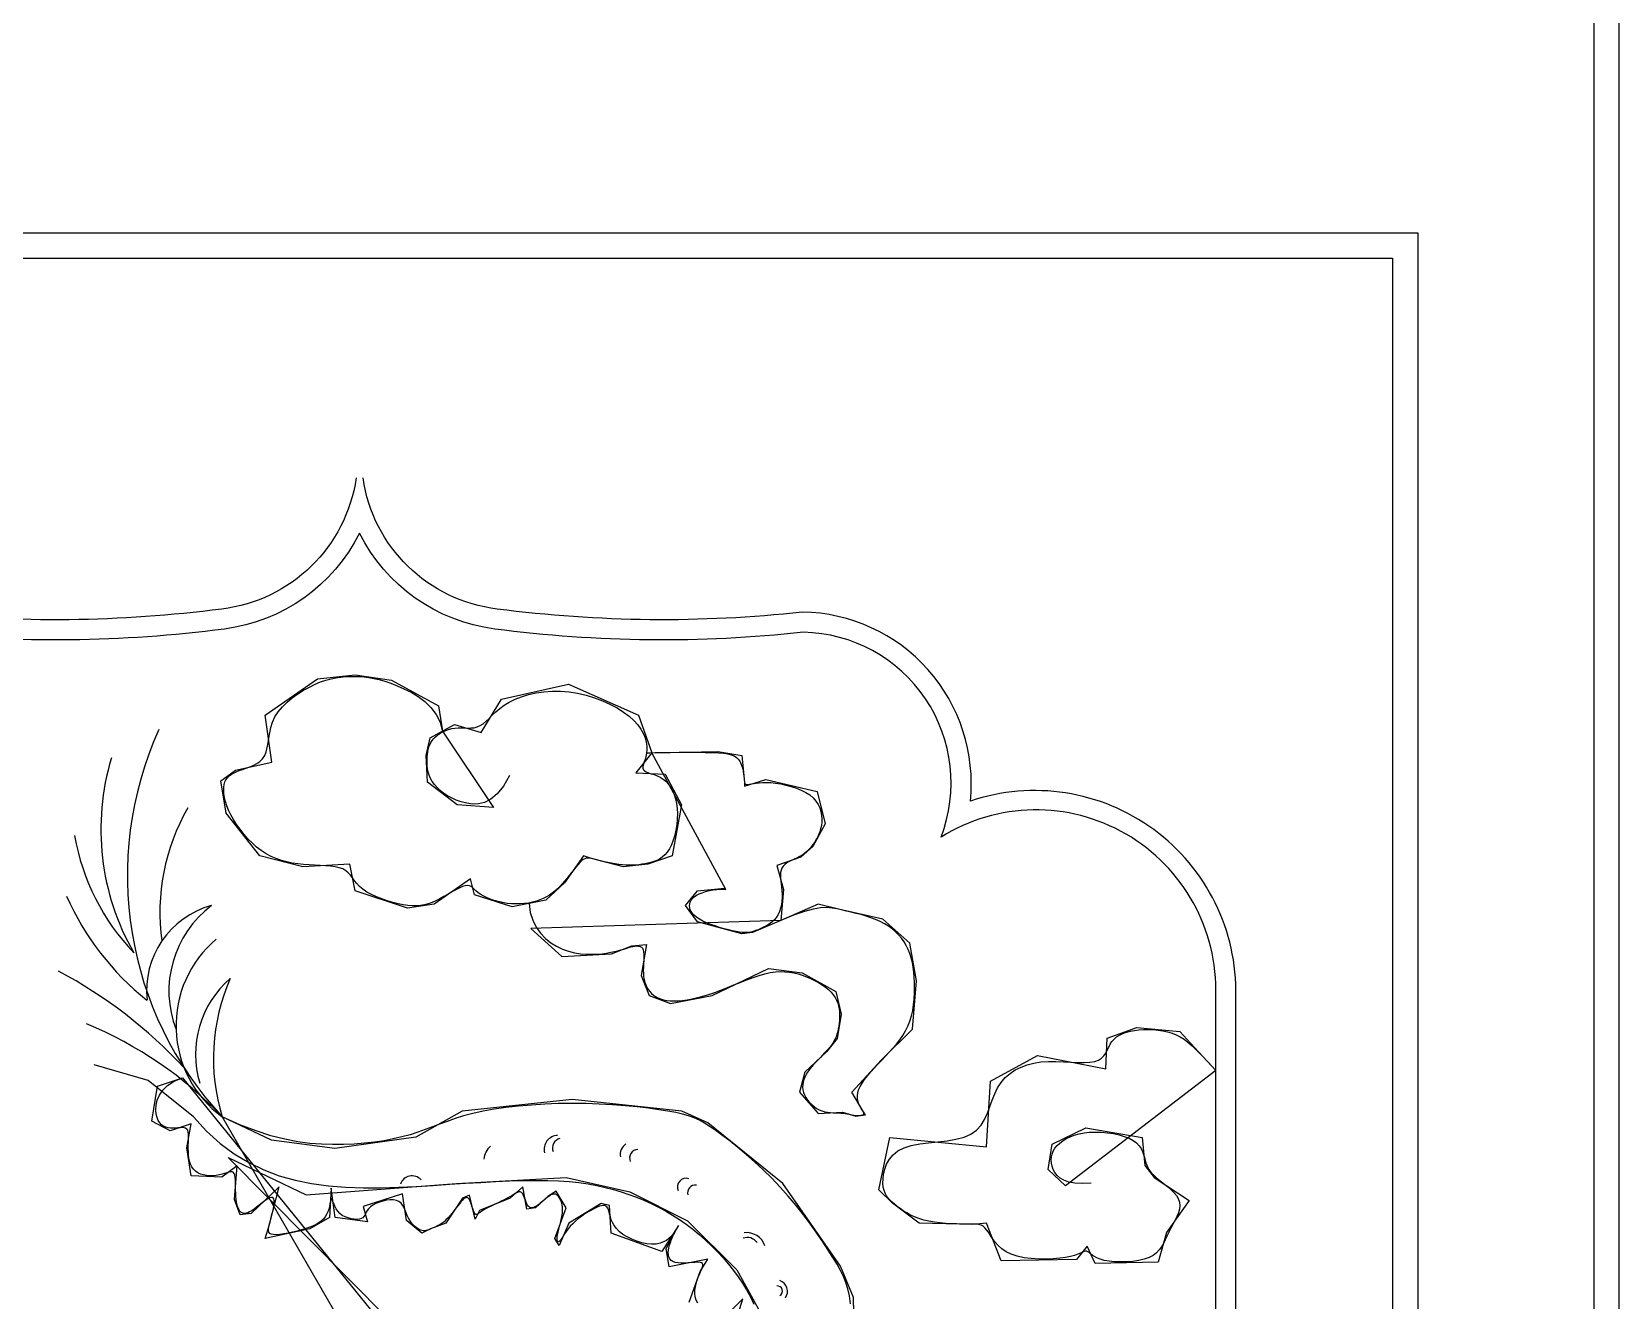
# Model space of a CAD drawing. Header units: metres. Extents: x -1226 to -815, y -1 to 952.
# Drawn here: x -1071.2 to -828.6, y 559.9 to 753.7 of the extents above; entities that cross this region are included whole.
import ezdxf

# ---------------------------------------------------------------- set-up
doc = ezdxf.new("R2010")
doc.units = ezdxf.units.M
for name, color, linetype in [('3', 3, 'Continuous'), ('4', 4, 'Continuous'), ('7', 7, 'Continuous')]:
    doc.layers.add(name, color=color, linetype=linetype)

msp = doc.modelspace()

# ---------------------------------------------------------------- linework, layer by layer
at = {"layer": '3'}
msp.add_lwpolyline([(-1209.73, 927.22), (-1209.73, 3.01), (-832.43, 3.01), (-832.43, 939.37)], dxfattribs=at)
msp.add_lwpolyline([(-1178.93, 164.71), (-1178.93, 719.11), (-863.23, 719.11), (-863.23, 164.71)], close=True, dxfattribs=at)
msp.add_lwpolyline([(-1021.08, 677.08, -0.25), (-1041.73, 662.44, -0.06), (-1088.92, 661.95, 0.52), (-1109.94, 630.66, 0.6), (-1151.91, 606.37), (-1152.03, 280.53, 0.42), (-1135.07, 244.88, 0.48), (-1107.2, 202.03), (-934.96, 202.03, 0.48), (-907.09, 244.88, 0.42), (-890.13, 280.53), (-890.25, 606.37, 0.6), (-932.22, 630.66, 0.52), (-953.24, 661.95, -0.06), (-1000.42, 662.44, -0.25)], format="xyb", close=True, dxfattribs=at)
at = {"layer": '4'}
msp.add_lwpolyline([(-1213.58, 928.57), (-1213.58, -0.84), (-828.58, -0.84), (-828.58, 938.23)], dxfattribs=at)
msp.add_lwpolyline([(-1182.78, 160.86), (-1182.78, 722.96), (-859.38, 722.96), (-859.38, 160.86)], close=True, dxfattribs=at)
msp.add_lwpolyline([(-1021.61, 685.53, -0.34), (-1042.13, 665.5, -0.06), (-1088.77, 665.03, 0.44), (-1114.41, 636.15, 0.52), (-1154.99, 606.33), (-1155.11, 281.07, 0.39), (-1138.79, 243.03, 0.45), (-1107.35, 198.95), (-1021.08, 198.95), (-934.8, 198.95, 0.45), (-903.37, 243.03, 0.39), (-887.05, 281.07), (-887.17, 606.33, 0.52), (-927.74, 636.15, 0.44), (-953.39, 665.03, -0.06), (-1000.03, 665.5, -0.34), (-1020.55, 685.53)], format="xyb", dxfattribs=at)
at = {"layer": '7'}
for points in [[(-998.16, 640.06), (-998.16, 640.06), (-999.1, 638.45), (-1000.05, 637.26), (-1001.01, 636.45), (-1001.97, 635.95), (-1002.91, 635.71), (-1003.82, 635.68), (-1004.7, 635.81), (-1005.53, 636.03), (-1006.3, 636.31), (-1007.01, 636.63), (-1007.66, 636.98), (-1008.25, 637.37), (-1008.77, 637.78), (-1009.23, 638.22), (-1009.63, 638.67), (-1009.96, 639.14), (-1010.22, 639.62), (-1010.42, 640.1), (-1010.57, 640.59), (-1010.67, 641.07), (-1010.73, 641.55), (-1010.76, 642.02), (-1010.76, 642.47), (-1010.74, 642.9), (-1010.71, 643.31), (-1010.66, 643.7), (-1010.59, 644.08), (-1010.49, 644.43), (-1010.36, 644.77), (-1010.2, 645.09), (-1010, 645.4), (-1009.75, 645.7), (-1009.46, 645.99), (-1009.12, 646.26), (-1008.75, 646.52), (-1008.35, 646.75), (-1007.91, 646.95), (-1007.46, 647.11), (-1006.99, 647.23), (-1006.5, 647.31), (-1006.01, 647.34), (-1005.52, 647.33), (-1005.03, 647.32), (-1004.53, 647.3), (-1004.05, 647.32), (-1003.57, 647.37), (-1003.1, 647.49), (-1002.64, 647.68), (-1002.2, 647.97), (-1001.75, 648.34), (-1001.29, 648.78), (-1000.8, 649.26), (-1000.26, 649.77), (-999.66, 650.28), (-998.97, 650.79), (-998.19, 651.27), (-997.31, 651.71), (-996.32, 652.09), (-995.25, 652.42), (-994.1, 652.67), (-992.9, 652.85), (-991.65, 652.94), (-990.37, 652.94), (-989.06, 652.84), (-987.75, 652.64), (-986.46, 652.33), (-985.19, 651.94), (-983.97, 651.48), (-982.81, 650.95), (-981.73, 650.38), (-980.76, 649.76), (-979.9, 649.12), (-979.17, 648.46), (-978.57, 647.79), (-978.08, 647.12), (-977.71, 646.45), (-977.44, 645.8), (-977.26, 645.17), (-977.17, 644.56), (-977.16, 643.99), (-977.22, 643.46), (-977.32, 642.98), (-977.45, 642.53), (-977.59, 642.13), (-977.7, 641.77), (-977.78, 641.45), (-977.79, 641.18), (-977.71, 640.95), (-977.53, 640.77), (-977.26, 640.61), (-976.91, 640.47), (-976.51, 640.34), (-976.07, 640.19), (-975.61, 640.01), (-975.15, 639.79), (-974.7, 639.52), (-974.28, 639.18), (-973.9, 638.77), (-973.55, 638.29), (-973.25, 637.75), (-973, 637.16), (-972.79, 636.51), (-972.64, 635.8), (-972.54, 635.04), (-972.51, 634.24), (-972.53, 633.41), (-972.61, 632.57), (-972.74, 631.73), (-972.92, 630.93), (-973.14, 630.17), (-973.41, 629.47), (-973.71, 628.86), (-974.05, 628.34), (-974.41, 627.92), (-974.81, 627.58), (-975.23, 627.3), (-975.66, 627.09), (-976.11, 626.92), (-976.56, 626.78), (-977.02, 626.67), (-977.49, 626.58), (-977.95, 626.5), (-978.42, 626.43), (-978.9, 626.38), (-979.38, 626.35), (-979.88, 626.35), (-980.39, 626.36), (-980.92, 626.4), (-981.47, 626.46), (-982.03, 626.55), (-982.58, 626.65), (-983.13, 626.76), (-983.66, 626.88), (-984.16, 626.99), (-984.62, 627.11), (-985.03, 627.22), (-985.38, 627.31), (-985.7, 627.39), (-985.97, 627.44), (-986.22, 627.45), (-986.45, 627.42), (-986.67, 627.34), (-986.9, 627.21), (-987.15, 627.01), (-987.42, 626.75), (-987.71, 626.43), (-988.02, 626.06), (-988.34, 625.65), (-988.68, 625.22), (-989.03, 624.78), (-989.39, 624.34), (-989.75, 623.91), (-990.11, 623.49), (-990.47, 623.11), (-990.84, 622.74), (-991.23, 622.4), (-991.63, 622.08), (-992.06, 621.79), (-992.51, 621.52), (-993, 621.27), (-993.51, 621.06), (-994.06, 620.87), (-994.64, 620.71), (-995.24, 620.58), (-995.87, 620.49), (-996.52, 620.44), (-997.18, 620.43), (-997.85, 620.45), (-998.53, 620.53), (-999.22, 620.64), (-999.88, 620.79), (-1000.53, 620.97), (-1001.14, 621.18), (-1001.7, 621.41), (-1002.2, 621.66), (-1002.64, 621.92), (-1003, 622.2), (-1003.3, 622.46), (-1003.56, 622.71), (-1003.8, 622.93), (-1004.03, 623.11), (-1004.29, 623.22), (-1004.58, 623.26), (-1004.93, 623.22), (-1005.35, 623.09), (-1005.84, 622.87), (-1006.38, 622.59), (-1006.95, 622.27), (-1007.56, 621.92), (-1008.18, 621.57), (-1008.8, 621.24), (-1009.41, 620.93), (-1010, 620.68), (-1010.59, 620.47), (-1011.16, 620.32), (-1011.75, 620.22), (-1012.36, 620.16), (-1013, 620.16), (-1013.68, 620.22), (-1014.4, 620.32), (-1015.19, 620.47), (-1016.01, 620.67), (-1016.85, 620.92), (-1017.69, 621.2), (-1018.5, 621.52), (-1019.26, 621.88), (-1019.96, 622.26), (-1020.56, 622.68), (-1021.06, 623.11), (-1021.47, 623.55), (-1021.83, 623.99), (-1022.15, 624.42), (-1022.47, 624.83), (-1022.8, 625.2), (-1023.18, 625.52), (-1023.64, 625.78), (-1024.18, 625.98), (-1024.82, 626.12), (-1025.52, 626.22), (-1026.29, 626.28), (-1027.1, 626.32), (-1027.94, 626.36), (-1028.79, 626.4), (-1029.66, 626.47), (-1030.51, 626.56), (-1031.35, 626.69), (-1032.18, 626.87), (-1033, 627.09), (-1033.8, 627.37), (-1034.58, 627.71), (-1035.34, 628.11), (-1036.09, 628.59), (-1036.8, 629.13), (-1037.5, 629.75), (-1038.15, 630.41), (-1038.77, 631.11), (-1039.34, 631.84), (-1039.87, 632.58), (-1040.33, 633.32), (-1040.74, 634.05), (-1041.08, 634.76), (-1041.35, 635.43), (-1041.56, 636.07), (-1041.71, 636.68), (-1041.8, 637.25), (-1041.84, 637.78), (-1041.83, 638.26), (-1041.76, 638.7), (-1041.65, 639.08), (-1041.49, 639.42), (-1041.27, 639.72), (-1041.01, 639.99), (-1040.7, 640.22), (-1040.34, 640.44), (-1039.93, 640.63), (-1039.47, 640.82), (-1038.96, 640.99), (-1038.42, 641.18), (-1037.86, 641.38), (-1037.32, 641.61), (-1036.79, 641.89), (-1036.32, 642.22), (-1035.9, 642.62), (-1035.57, 643.11), (-1035.34, 643.67), (-1035.17, 644.32), (-1035.05, 645.03), (-1034.94, 645.79), (-1034.81, 646.58), (-1034.63, 647.4), (-1034.37, 648.21), (-1034, 649.02), (-1033.5, 649.8), (-1032.87, 650.54), (-1032.16, 651.25), (-1031.36, 651.92), (-1030.52, 652.53), (-1029.64, 653.09), (-1028.75, 653.58), (-1027.88, 654), (-1027.04, 654.35), (-1026.22, 654.63), (-1025.44, 654.84), (-1024.68, 655), (-1023.94, 655.11), (-1023.21, 655.17), (-1022.5, 655.2), (-1021.79, 655.2), (-1021.09, 655.17), (-1020.37, 655.12), (-1019.64, 655.03), (-1018.88, 654.89), (-1018.08, 654.71), (-1017.23, 654.47), (-1016.32, 654.16), (-1015.34, 653.78), (-1014.29, 653.32), (-1013.2, 652.77), (-1012.12, 652.12), (-1011.09, 651.35), (-1010.16, 650.45), (-1009.38, 649.4), (-1008.78, 648.2), (-1008.42, 646.83), (-1000.62, 635.15), (-1006.16, 635.56), (-1010.68, 639.04), (-1010.88, 643.14), (-1010.27, 645.8), (-1006.57, 647.85), (-1002.47, 646.62), (-999.39, 651.75), (-989.13, 654), (-978.46, 649.29), (-976.41, 643.55), (-978.87, 640.47), (-974.36, 640.27), (-971.9, 635.56), (-973.33, 627.77), (-977.02, 626.54), (-980.72, 626.13), (-985.64, 627.36), (-986.87, 627.77), (-989.75, 623.67), (-992.62, 621), (-997.75, 619.98), (-1003.49, 621.82), (-1004.11, 624.28), (-1009.65, 620.39), (-1013.75, 619.77), (-1021.76, 622.44), (-1022.58, 626.54), (-1029.76, 626.13), (-1036.32, 627.77), (-1041.45, 634.33), (-1042.28, 639.24), (-1040.02, 640.88), (-1034.48, 642.11), (-1035.5, 649.29), (-1027.5, 654.82), (-1021.76, 655.44), (-1016.22, 654.62), (-1009.03, 650.72), (-1008.42, 646.83)], [(-977.21, 643.53), (-977.21, 643.53), (-976.72, 643.54), (-975.91, 643.56), (-974.85, 643.58), (-973.6, 643.59), (-972.25, 643.61), (-970.86, 643.61), (-969.5, 643.61), (-968.25, 643.6), (-967.17, 643.57), (-966.24, 643.53), (-965.46, 643.46), (-964.81, 643.36), (-964.28, 643.22), (-963.85, 643.05), (-963.49, 642.83), (-963.21, 642.56), (-962.98, 642.24), (-962.79, 641.88), (-962.64, 641.49), (-962.53, 641.09), (-962.45, 640.69), (-962.39, 640.3), (-962.35, 639.94), (-962.32, 639.62), (-962.3, 639.35), (-962.27, 639.14), (-962.24, 638.97), (-962.19, 638.84), (-962.12, 638.75), (-962.02, 638.7), (-961.88, 638.69), (-961.7, 638.7), (-961.47, 638.74), (-961.19, 638.79), (-960.85, 638.85), (-960.45, 638.91), (-959.99, 638.96), (-959.46, 639), (-958.87, 639), (-958.22, 638.97), (-957.49, 638.9), (-956.72, 638.78), (-955.92, 638.61), (-955.11, 638.4), (-954.32, 638.15), (-953.57, 637.84), (-952.88, 637.49), (-952.27, 637.09), (-951.75, 636.65), (-951.33, 636.16), (-951, 635.65), (-950.76, 635.11), (-950.58, 634.56), (-950.48, 634.01), (-950.44, 633.46), (-950.45, 632.92), (-950.51, 632.41), (-950.62, 631.92), (-950.76, 631.45), (-950.93, 631.01), (-951.12, 630.6), (-951.33, 630.21), (-951.56, 629.84), (-951.79, 629.51), (-952.02, 629.2), (-952.25, 628.92), (-952.5, 628.66), (-952.75, 628.43), (-953.02, 628.21), (-953.3, 628), (-953.61, 627.81), (-953.94, 627.63), (-954.3, 627.45), (-954.67, 627.28), (-955.05, 627.09), (-955.42, 626.9), (-955.77, 626.7), (-956.08, 626.47), (-956.34, 626.21), (-956.54, 625.92), (-956.67, 625.59), (-956.74, 625.23), (-956.76, 624.84), (-956.75, 624.41), (-956.7, 623.96), (-956.65, 623.49), (-956.59, 622.99), (-956.54, 622.47), (-956.51, 621.94), (-956.51, 621.4), (-956.55, 620.86), (-956.62, 620.32), (-956.73, 619.8), (-956.89, 619.3), (-957.1, 618.84), (-957.36, 618.4), (-957.68, 618.02), (-958.06, 617.67), (-958.46, 617.37), (-958.89, 617.1), (-959.33, 616.87), (-959.77, 616.67), (-960.18, 616.5), (-960.58, 616.36), (-960.93, 616.24), (-961.26, 616.15), (-961.57, 616.09), (-961.89, 616.06), (-962.23, 616.05), (-962.6, 616.08), (-963.03, 616.13), (-963.52, 616.22), (-964.08, 616.34), (-964.7, 616.48), (-965.37, 616.66), (-966.05, 616.85), (-966.74, 617.07), (-967.41, 617.31), (-968.04, 617.56), (-968.61, 617.82), (-969.11, 618.1), (-969.54, 618.38), (-969.89, 618.67), (-970.18, 618.96), (-970.39, 619.26), (-970.55, 619.55), (-970.63, 619.85), (-970.66, 620.15), (-970.63, 620.44), (-970.55, 620.73), (-970.4, 621), (-970.19, 621.27), (-969.92, 621.52), (-969.58, 621.76), (-969.18, 621.97), (-968.71, 622.16), (-968.19, 622.33), (-967.62, 622.47), (-967.05, 622.58), (-966.5, 622.66), (-966, 622.71), (-965.58, 622.72), (-965.28, 622.7), (-965.12, 622.64), (-976.41, 643.55), (-966.35, 643.75), (-962.66, 643.14), (-962.25, 639.04), (-962.25, 638.42), (-958.97, 639.45), (-951.17, 637.6), (-949.94, 632.69), (-951.79, 629.2), (-953.63, 627.56), (-957.33, 626.33), (-956.3, 622.64), (-956.71, 617.93), (-961.02, 616.08), (-962.66, 615.88), (-969.43, 617.72), (-971.28, 620.18), (-969.43, 622.44), (-965.33, 622.85), (-965.12, 622.64)], [(-995.18, 620.49), (-995.18, 620.49), (-994.98, 619.14), (-994.6, 617.94), (-994.08, 616.89), (-993.43, 615.97), (-992.68, 615.18), (-991.86, 614.51), (-990.98, 613.97), (-990.07, 613.54), (-989.15, 613.21), (-988.23, 612.98), (-987.33, 612.83), (-986.44, 612.76), (-985.59, 612.74), (-984.78, 612.78), (-984.02, 612.84), (-983.32, 612.94), (-982.68, 613.05), (-982.12, 613.16), (-981.6, 613.29), (-981.14, 613.41), (-980.71, 613.54), (-980.33, 613.65), (-979.96, 613.76), (-979.62, 613.86), (-979.3, 613.94), (-978.99, 614), (-978.7, 614.02), (-978.44, 614.01), (-978.21, 613.95), (-978.01, 613.84), (-977.86, 613.66), (-977.74, 613.42), (-977.68, 613.1), (-977.65, 612.72), (-977.64, 612.28), (-977.66, 611.81), (-977.69, 611.31), (-977.71, 610.8), (-977.72, 610.29), (-977.71, 609.8), (-977.67, 609.32), (-977.59, 608.87), (-977.49, 608.45), (-977.35, 608.06), (-977.18, 607.69), (-976.98, 607.35), (-976.74, 607.04), (-976.48, 606.76), (-976.18, 606.5), (-975.85, 606.28), (-975.48, 606.08), (-975.07, 605.92), (-974.62, 605.8), (-974.14, 605.7), (-973.6, 605.65), (-973.02, 605.63), (-972.4, 605.65), (-971.72, 605.71), (-971.01, 605.8), (-970.24, 605.94), (-969.44, 606.12), (-968.6, 606.35), (-967.72, 606.62), (-966.8, 606.93), (-965.85, 607.28), (-964.87, 607.66), (-963.88, 608.06), (-962.89, 608.46), (-961.91, 608.84), (-960.95, 609.2), (-960.02, 609.51), (-959.14, 609.76), (-958.31, 609.94), (-957.52, 610.06), (-956.78, 610.1), (-956.07, 610.09), (-955.38, 610.03), (-954.72, 609.92), (-954.07, 609.76), (-953.43, 609.56), (-952.79, 609.32), (-952.16, 609.05), (-951.54, 608.76), (-950.95, 608.44), (-950.4, 608.09), (-949.88, 607.73), (-949.42, 607.35), (-949.02, 606.96), (-948.68, 606.56), (-948.4, 606.15), (-948.18, 605.73), (-948.01, 605.3), (-947.88, 604.87), (-947.79, 604.43), (-947.74, 603.99), (-947.72, 603.54), (-947.72, 603.09), (-947.73, 602.65), (-947.78, 602.2), (-947.84, 601.76), (-947.92, 601.34), (-948.01, 600.93), (-948.13, 600.53), (-948.26, 600.16), (-948.41, 599.81), (-948.58, 599.49), (-948.76, 599.18), (-948.97, 598.88), (-949.19, 598.58), (-949.44, 598.28), (-949.71, 597.98), (-950.01, 597.67), (-950.33, 597.34), (-950.66, 597), (-951.01, 596.64), (-951.36, 596.28), (-951.7, 595.91), (-952.03, 595.53), (-952.33, 595.15), (-952.61, 594.76), (-952.84, 594.38), (-953.04, 593.99), (-953.19, 593.61), (-953.3, 593.22), (-953.36, 592.83), (-953.37, 592.44), (-953.32, 592.05), (-953.22, 591.65), (-953.07, 591.26), (-952.86, 590.86), (-952.6, 590.48), (-952.31, 590.12), (-951.98, 589.78), (-951.62, 589.47), (-951.23, 589.21), (-950.83, 588.99), (-950.41, 588.82), (-949.99, 588.7), (-949.56, 588.62), (-949.14, 588.57), (-948.72, 588.53), (-948.31, 588.51), (-947.92, 588.5), (-947.55, 588.48), (-947.2, 588.45), (-946.88, 588.4), (-946.57, 588.36), (-946.29, 588.31), (-946.03, 588.26), (-945.78, 588.21), (-945.55, 588.17), (-945.32, 588.14), (-945.11, 588.12), (-944.91, 588.11), (-944.72, 588.11), (-944.55, 588.13), (-944.4, 588.15), (-944.27, 588.18), (-944.17, 588.22), (-944.09, 588.27), (-944.04, 588.33), (-944.02, 588.39), (-944.02, 588.47), (-944.05, 588.57), (-944.11, 588.68), (-944.18, 588.82), (-944.28, 588.99), (-944.4, 589.19), (-944.54, 589.43), (-944.68, 589.7), (-944.81, 590), (-944.91, 590.34), (-944.98, 590.72), (-945, 591.12), (-944.94, 591.56), (-944.81, 592.03), (-944.58, 592.53), (-944.27, 593.06), (-943.89, 593.62), (-943.45, 594.19), (-942.95, 594.77), (-942.42, 595.37), (-941.86, 595.97), (-941.29, 596.57), (-940.71, 597.18), (-940.14, 597.78), (-939.58, 598.39), (-939.04, 599.02), (-938.54, 599.66), (-938.07, 600.33), (-937.65, 601.03), (-937.29, 601.77), (-936.98, 602.54), (-936.74, 603.35), (-936.55, 604.18), (-936.41, 605.03), (-936.32, 605.89), (-936.27, 606.75), (-936.25, 607.6), (-936.26, 608.43), (-936.3, 609.24), (-936.37, 610.02), (-936.47, 610.77), (-936.6, 611.5), (-936.77, 612.19), (-936.98, 612.86), (-937.23, 613.5), (-937.53, 614.1), (-937.87, 614.67), (-938.26, 615.21), (-938.7, 615.72), (-939.18, 616.2), (-939.7, 616.64), (-940.27, 617.05), (-940.88, 617.42), (-941.53, 617.76), (-942.21, 618.06), (-942.93, 618.33), (-943.66, 618.58), (-944.42, 618.8), (-945.18, 619), (-945.93, 619.19), (-946.68, 619.36), (-947.41, 619.53), (-948.12, 619.69), (-948.86, 619.81), (-949.68, 619.87), (-950.62, 619.82), (-951.75, 619.63), (-953.1, 619.28), (-954.74, 618.72), (-956.71, 617.93), (-994.88, 616.7), (-990.16, 612.39), (-982.56, 612.8), (-979.49, 614.03), (-977.23, 614.24), (-978.05, 609.52), (-976.82, 606.45), (-973.54, 605.22), (-967.18, 606.45), (-958.56, 610.55), (-953.43, 609.93), (-948.3, 607.06), (-947.48, 603.58), (-948.09, 599.89), (-949.73, 597.84), (-953.02, 594.76), (-953.84, 591.69), (-950.97, 588.41), (-947.27, 588.61), (-945.22, 588), (-943.78, 588.2), (-944.19, 588.82), (-945.84, 591.69), (-941.32, 596.61), (-936.6, 601.32), (-935.99, 608.7), (-937.01, 614.44), (-941.12, 618.13), (-947.68, 619.57), (-950.97, 620.39), (-956.71, 617.93)], [(-909.28, 577.8), (-909.28, 577.8), (-910.63, 577.72), (-911.76, 577.78), (-912.68, 577.95), (-913.43, 578.22), (-914.03, 578.56), (-914.49, 578.97), (-914.83, 579.42), (-915.08, 579.89), (-915.26, 580.36), (-915.36, 580.84), (-915.39, 581.31), (-915.35, 581.78), (-915.24, 582.23), (-915.06, 582.67), (-914.81, 583.1), (-914.48, 583.51), (-914.09, 583.89), (-913.63, 584.25), (-913.1, 584.58), (-912.5, 584.87), (-911.85, 585.11), (-911.13, 585.32), (-910.36, 585.47), (-909.52, 585.56), (-908.64, 585.59), (-907.73, 585.57), (-906.8, 585.49), (-905.89, 585.35), (-905.02, 585.16), (-904.21, 584.92), (-903.48, 584.63), (-902.86, 584.29), (-902.35, 583.92), (-901.96, 583.5), (-901.66, 583.06), (-901.43, 582.61), (-901.26, 582.16), (-901.13, 581.71), (-901.02, 581.28), (-900.91, 580.88), (-900.78, 580.51), (-900.64, 580.18), (-900.46, 579.86), (-900.26, 579.56), (-900.01, 579.27), (-899.72, 578.98), (-899.38, 578.67), (-898.99, 578.35), (-898.54, 578), (-898.06, 577.63), (-897.56, 577.24), (-897.08, 576.82), (-896.63, 576.37), (-896.25, 575.9), (-895.96, 575.41), (-895.78, 574.9), (-895.73, 574.36), (-895.79, 573.81), (-895.95, 573.24), (-896.19, 572.66), (-896.47, 572.07), (-896.79, 571.47), (-897.11, 570.88), (-897.42, 570.29), (-897.7, 569.7), (-897.97, 569.13), (-898.24, 568.58), (-898.54, 568.06), (-898.89, 567.58), (-899.3, 567.14), (-899.81, 566.75), (-900.43, 566.43), (-901.17, 566.17), (-902.01, 565.97), (-902.91, 565.83), (-903.85, 565.76), (-904.78, 565.74), (-905.69, 565.77), (-906.53, 565.85), (-907.27, 565.98), (-907.88, 566.16), (-908.39, 566.36), (-908.79, 566.58), (-909.12, 566.8), (-909.38, 567), (-909.6, 567.18), (-909.79, 567.31), (-909.97, 567.38), (-910.15, 567.39), (-910.37, 567.33), (-910.62, 567.23), (-910.93, 567.08), (-911.33, 566.92), (-911.83, 566.75), (-912.44, 566.58), (-913.18, 566.43), (-914.07, 566.3), (-915.08, 566.21), (-916.17, 566.17), (-917.3, 566.18), (-918.43, 566.25), (-919.54, 566.39), (-920.57, 566.6), (-921.49, 566.91), (-922.28, 567.29), (-922.95, 567.75), (-923.5, 568.26), (-923.96, 568.78), (-924.35, 569.31), (-924.69, 569.82), (-924.98, 570.27), (-925.26, 570.66), (-925.53, 570.96), (-925.8, 571.19), (-926.1, 571.34), (-926.44, 571.44), (-926.82, 571.49), (-927.26, 571.51), (-927.77, 571.52), (-928.37, 571.52), (-929.05, 571.52), (-929.82, 571.54), (-930.63, 571.57), (-931.49, 571.62), (-932.36, 571.7), (-933.22, 571.81), (-934.07, 571.95), (-934.87, 572.13), (-935.6, 572.36), (-936.28, 572.62), (-936.9, 572.91), (-937.47, 573.23), (-937.99, 573.56), (-938.47, 573.9), (-938.91, 574.23), (-939.31, 574.56), (-939.68, 574.87), (-940.01, 575.18), (-940.31, 575.51), (-940.56, 575.86), (-940.77, 576.24), (-940.93, 576.68), (-941.04, 577.19), (-941.09, 577.77), (-941.08, 578.44), (-941, 579.17), (-940.82, 579.94), (-940.53, 580.7), (-940.11, 581.44), (-939.54, 582.13), (-938.8, 582.72), (-937.87, 583.2), (-936.76, 583.54), (-935.48, 583.78), (-934.11, 583.95), (-932.7, 584.1), (-931.29, 584.26), (-929.94, 584.48), (-928.71, 584.8), (-927.65, 585.25), (-926.79, 585.87), (-926.11, 586.64), (-925.58, 587.52), (-925.14, 588.47), (-924.76, 589.47), (-924.4, 590.47), (-924.02, 591.44), (-923.58, 592.36), (-923.04, 593.18), (-922.41, 593.91), (-921.68, 594.54), (-920.88, 595.08), (-919.99, 595.52), (-919.04, 595.87), (-918.02, 596.12), (-916.95, 596.29), (-915.82, 596.36), (-914.67, 596.36), (-913.52, 596.33), (-912.41, 596.27), (-911.34, 596.22), (-910.36, 596.2), (-909.48, 596.24), (-908.74, 596.35), (-908.15, 596.57), (-907.69, 596.87), (-907.33, 597.24), (-907.05, 597.66), (-906.81, 598.11), (-906.6, 598.56), (-906.37, 599.01), (-906.1, 599.43), (-905.78, 599.8), (-905.39, 600.13), (-904.94, 600.41), (-904.43, 600.65), (-903.88, 600.85), (-903.28, 601.01), (-902.64, 601.12), (-901.97, 601.21), (-901.26, 601.25), (-900.53, 601.26), (-899.79, 601.23), (-899.05, 601.16), (-898.32, 601.05), (-897.6, 600.9), (-896.92, 600.7), (-896.27, 600.45), (-895.67, 600.16), (-895.09, 599.79), (-894.49, 599.34), (-893.85, 598.77), (-893.14, 598.07), (-892.32, 597.22), (-891.37, 596.2), (-890.25, 594.98), (-913.18, 577.39), (-915.85, 579.85), (-915.24, 583.75), (-910.11, 586.21), (-901.49, 584.77), (-901.08, 580.47), (-899.64, 578.62), (-894.31, 575.14), (-897.79, 570.22), (-899.03, 565.71), (-908.67, 565.5), (-909.9, 568.17), (-911.54, 566.12), (-923.03, 565.91), (-925.29, 571.65), (-927.34, 571.45), (-935.55, 571.65), (-939.65, 574.73), (-941.7, 576.78), (-940.06, 584.77), (-925.29, 583.34), (-924.67, 593.38), (-917.49, 597.28), (-907.03, 595.23), (-906.82, 599.94), (-902.31, 601.58), (-895.74, 600.97), (-893.49, 598.51), (-890.25, 594.98)], [(-1046.47, 587.9), (-1053.36, 593.45), (-1061.62, 595.87)], [(-970.69, 559.62), (-969.05, 564.3), (-967.88, 566.17), (-973.74, 565), (-974.2, 567.81), (-972.33, 571.31), (-974.91, 567.34), (-982.63, 570.15), (-982.86, 574.35), (-984.16, 574.65), (-989.08, 571.66), (-990.58, 568.24), (-991.22, 569.31), (-989.51, 574.01), (-991.01, 576.57), (-992.29, 575.72), (-994.21, 574.01), (-995.5, 573.8), (-996.14, 577.21), (-998.06, 575.5), (-1002.77, 573.58), (-1003.41, 572.3), (-1004.27, 575.93), (-1005.34, 575.5), (-1007.9, 571.66), (-1010.25, 570.8), (-1011.54, 570.16), (-1013.89, 572.09), (-1014.53, 576.15), (-1020.52, 574.22), (-1019.88, 571.87), (-1024.8, 572.51), (-1025.44, 577), (-1025.65, 572.51), (-1028.65, 570.8), (-1035.49, 569.31), (-1034.85, 571.45), (-1033.35, 577.21), (-1037.63, 573.15), (-1039.34, 572.94), (-1040.2, 575.29), (-1039.77, 580.42), (-1042.12, 578.71), (-1046.83, 578.92), (-1047.47, 583.2), (-1046.83, 586.83), (-1050.03, 585.76), (-1052.81, 587.26), (-1051.96, 592.6), (-1048.11, 593.88)], [(-969.4, 559.43), (-969.64, 559.9), (-969.78, 560.39), (-969.84, 560.9), (-969.82, 561.42), (-969.75, 561.94), (-969.63, 562.45), (-969.48, 562.94), (-969.31, 563.4), (-969.13, 563.83), (-968.96, 564.22), (-968.81, 564.56), (-968.7, 564.86), (-968.62, 565.11), (-968.61, 565.32), (-968.67, 565.48), (-968.81, 565.6), (-969.05, 565.66), (-969.4, 565.69), (-969.83, 565.68), (-970.32, 565.64), (-970.84, 565.61), (-971.38, 565.58), (-971.91, 565.57), (-972.4, 565.59), (-972.84, 565.66), (-973.19, 565.8), (-973.47, 565.98), (-973.67, 566.22), (-973.81, 566.5), (-973.89, 566.82), (-973.91, 567.17), (-973.88, 567.54), (-973.81, 567.92), (-973.71, 568.32), (-973.58, 568.71), (-973.44, 569.09), (-973.31, 569.42), (-973.19, 569.7), (-973.11, 569.91), (-973.06, 570.04), (-973.07, 570.07), (-973.15, 569.98), (-973.3, 569.81), (-973.52, 569.58), (-973.82, 569.31), (-974.19, 569.04), (-974.64, 568.79), (-975.16, 568.59), (-975.76, 568.47), (-976.44, 568.45), (-977.18, 568.52), (-977.95, 568.68), (-978.72, 568.91), (-979.47, 569.21), (-980.18, 569.56), (-980.83, 569.95), (-981.38, 570.38), (-981.82, 570.83), (-982.16, 571.29), (-982.42, 571.75), (-982.61, 572.2), (-982.75, 572.63), (-982.86, 573.03), (-982.95, 573.39), (-983.04, 573.7), (-983.15, 573.95), (-983.27, 574.14), (-983.43, 574.28), (-983.61, 574.35), (-983.83, 574.37), (-984.1, 574.33), (-984.4, 574.24), (-984.77, 574.1), (-985.18, 573.91), (-985.64, 573.67), (-986.12, 573.39), (-986.63, 573.08), (-987.13, 572.73), (-987.62, 572.37), (-988.09, 571.98), (-988.51, 571.59), (-988.89, 571.19), (-989.21, 570.79), (-989.5, 570.4), (-989.74, 570.03), (-989.95, 569.7), (-990.14, 569.41), (-990.3, 569.17), (-990.44, 568.99), (-990.56, 568.88), (-990.67, 568.83), (-990.76, 568.86), (-990.83, 568.94), (-990.88, 569.1), (-990.89, 569.31), (-990.88, 569.58), (-990.83, 569.91), (-990.75, 570.3), (-990.64, 570.73), (-990.51, 571.2), (-990.38, 571.69), (-990.26, 572.19), (-990.16, 572.69), (-990.08, 573.18), (-990.04, 573.65), (-990.05, 574.09), (-990.11, 574.49), (-990.2, 574.85), (-990.32, 575.18), (-990.46, 575.45), (-990.63, 575.69), (-990.8, 575.87), (-990.97, 576), (-991.14, 576.08), (-991.31, 576.12), (-991.48, 576.11), (-991.66, 576.06), (-991.83, 575.97), (-992.01, 575.86), (-992.2, 575.73), (-992.4, 575.58), (-992.6, 575.41), (-992.81, 575.24), (-993.03, 575.06), (-993.25, 574.88), (-993.47, 574.7), (-993.69, 574.54), (-993.9, 574.39), (-994.11, 574.26), (-994.3, 574.15), (-994.49, 574.07), (-994.66, 574.02), (-994.83, 574.01), (-994.99, 574.04), (-995.13, 574.11), (-995.27, 574.23), (-995.39, 574.4), (-995.51, 574.63), (-995.62, 574.89), (-995.72, 575.18), (-995.83, 575.47), (-995.95, 575.76), (-996.07, 576.01), (-996.2, 576.22), (-996.35, 576.36), (-996.52, 576.43), (-996.72, 576.43), (-996.94, 576.36), (-997.19, 576.25), (-997.47, 576.09), (-997.78, 575.9), (-998.13, 575.69), (-998.53, 575.47), (-998.96, 575.24), (-999.43, 575.01), (-999.91, 574.78), (-1000.39, 574.55), (-1000.86, 574.33), (-1001.31, 574.11), (-1001.73, 573.89), (-1002.09, 573.69), (-1002.4, 573.49), (-1002.64, 573.32), (-1002.85, 573.17), (-1003.01, 573.06), (-1003.14, 572.99), (-1003.26, 572.97), (-1003.35, 573.01), (-1003.45, 573.12), (-1003.54, 573.3), (-1003.64, 573.54), (-1003.74, 573.83), (-1003.85, 574.13), (-1003.96, 574.45), (-1004.07, 574.75), (-1004.18, 575.03), (-1004.3, 575.26), (-1004.42, 575.42), (-1004.55, 575.53), (-1004.69, 575.58), (-1004.84, 575.56), (-1005, 575.49), (-1005.17, 575.36), (-1005.37, 575.18), (-1005.59, 574.94), (-1005.82, 574.64), (-1006.08, 574.31), (-1006.36, 573.95), (-1006.65, 573.57), (-1006.94, 573.19), (-1007.25, 572.82), (-1007.56, 572.47), (-1007.87, 572.16), (-1008.17, 571.89), (-1008.47, 571.66), (-1008.77, 571.46), (-1009.05, 571.3), (-1009.33, 571.16), (-1009.59, 571.04), (-1009.84, 570.94), (-1010.08, 570.84), (-1010.3, 570.75), (-1010.5, 570.67), (-1010.7, 570.6), (-1010.9, 570.54), (-1011.09, 570.51), (-1011.29, 570.5), (-1011.5, 570.53), (-1011.72, 570.59), (-1011.95, 570.69), (-1012.2, 570.83), (-1012.45, 571.01), (-1012.7, 571.22), (-1012.95, 571.47), (-1013.18, 571.76), (-1013.41, 572.09), (-1013.61, 572.44), (-1013.78, 572.83), (-1013.94, 573.24), (-1014.11, 573.64), (-1014.29, 574.04), (-1014.49, 574.4), (-1014.74, 574.72), (-1015.05, 574.97), (-1015.42, 575.15), (-1015.88, 575.24), (-1016.39, 575.24), (-1016.94, 575.18), (-1017.5, 575.05), (-1018.05, 574.87), (-1018.57, 574.66), (-1019.03, 574.41), (-1019.42, 574.15), (-1019.7, 573.88), (-1019.91, 573.61), (-1020.06, 573.35), (-1020.18, 573.1), (-1020.29, 572.87), (-1020.41, 572.67), (-1020.58, 572.5), (-1020.81, 572.37), (-1021.11, 572.29), (-1021.49, 572.25), (-1021.91, 572.27), (-1022.37, 572.34), (-1022.83, 572.46), (-1023.28, 572.63), (-1023.71, 572.86), (-1024.08, 573.15), (-1024.4, 573.5), (-1024.66, 573.88), (-1024.86, 574.27), (-1025.02, 574.65), (-1025.14, 574.99), (-1025.24, 575.26), (-1025.31, 575.44), (-1025.37, 575.5), (-1025.42, 575.44), (-1025.47, 575.26), (-1025.53, 574.98), (-1025.6, 574.63), (-1025.68, 574.23), (-1025.79, 573.81), (-1025.94, 573.38), (-1026.12, 572.98), (-1026.34, 572.61), (-1026.61, 572.28), (-1026.92, 571.99), (-1027.29, 571.72), (-1027.71, 571.48), (-1028.18, 571.25), (-1028.7, 571.04), (-1029.29, 570.84), (-1029.93, 570.64), (-1030.61, 570.46), (-1031.3, 570.28), (-1031.99, 570.14), (-1032.65, 570.02), (-1033.26, 569.94), (-1033.8, 569.9), (-1034.24, 569.91), (-1034.57, 569.98), (-1034.8, 570.11), (-1034.94, 570.29), (-1035, 570.53), (-1034.99, 570.82), (-1034.93, 571.18), (-1034.83, 571.59), (-1034.71, 572.05), (-1034.57, 572.57), (-1034.43, 573.12), (-1034.3, 573.67), (-1034.2, 574.2), (-1034.14, 574.68), (-1034.13, 575.09), (-1034.18, 575.4), (-1034.31, 575.58), (-1034.53, 575.61), (-1034.82, 575.52), (-1035.17, 575.33), (-1035.56, 575.06), (-1035.97, 574.75), (-1036.4, 574.41), (-1036.81, 574.09), (-1037.2, 573.8), (-1037.56, 573.56), (-1037.87, 573.38), (-1038.16, 573.25), (-1038.41, 573.18), (-1038.64, 573.16), (-1038.85, 573.18), (-1039.03, 573.26), (-1039.2, 573.37), (-1039.35, 573.52), (-1039.49, 573.72), (-1039.62, 573.95), (-1039.72, 574.23), (-1039.82, 574.55), (-1039.89, 574.91), (-1039.95, 575.31), (-1039.98, 575.75), (-1040, 576.24), (-1040.01, 576.75), (-1040.01, 577.27), (-1040.01, 577.77), (-1040.03, 578.24), (-1040.07, 578.66), (-1040.13, 579.02), (-1040.23, 579.28), (-1040.37, 579.44), (-1040.56, 579.52), (-1040.78, 579.52), (-1041.05, 579.46), (-1041.36, 579.37), (-1041.71, 579.25), (-1042.09, 579.14), (-1042.51, 579.03), (-1042.97, 578.95), (-1043.45, 578.91), (-1043.95, 578.9), (-1044.44, 578.94), (-1044.92, 579.03), (-1045.37, 579.16), (-1045.78, 579.35), (-1046.15, 579.6), (-1046.45, 579.91), (-1046.7, 580.28), (-1046.89, 580.69), (-1047.04, 581.13), (-1047.14, 581.6), (-1047.21, 582.09), (-1047.24, 582.59), (-1047.25, 583.09), (-1047.25, 583.58), (-1047.23, 584.05), (-1047.21, 584.49), (-1047.2, 584.9), (-1047.21, 585.27), (-1047.25, 585.59), (-1047.34, 585.85), (-1047.47, 586.04), (-1047.66, 586.17), (-1047.9, 586.24), (-1048.18, 586.26), (-1048.5, 586.25), (-1048.85, 586.22), (-1049.21, 586.2), (-1049.59, 586.18), (-1049.96, 586.19), (-1050.33, 586.24), (-1050.69, 586.33), (-1051.02, 586.48), (-1051.33, 586.7), (-1051.6, 586.98), (-1051.83, 587.35), (-1052.01, 587.8), (-1052.14, 588.34), (-1052.19, 588.98), (-1052.15, 589.7), (-1051.99, 590.45), (-1051.66, 591.22), (-1051.14, 591.98), (-1050.4, 592.7), (-1049.4, 593.34), (-1048.11, 593.88), (-983.33, 514.03)], [(-945.21, 541.24), (-945.6, 560.33), (-947.59, 565.1), (-956.37, 577.75), (-967.85, 587.02), (-971.83, 588.78), (-988.61, 590.55), (-1005.4, 588.78), (-1012.46, 584.81), (-1024.83, 583.05), (-1034.55, 584.37), (-1042.06, 587.9)], [(-946.03, 559.33), (-946.23, 560.54), (-946.47, 561.61), (-946.77, 562.58), (-947.14, 563.51), (-947.58, 564.43), (-948.1, 565.38), (-948.73, 566.42), (-949.45, 567.56), (-950.27, 568.81), (-951.18, 570.14), (-952.18, 571.52), (-953.25, 572.94), (-954.38, 574.37), (-955.58, 575.8), (-956.82, 577.19), (-958.1, 578.53), (-959.41, 579.81), (-960.72, 581.02), (-962.01, 582.16), (-963.26, 583.21), (-964.46, 584.17), (-965.58, 585.02), (-966.6, 585.77), (-967.52, 586.4), (-968.35, 586.93), (-969.15, 587.38), (-969.95, 587.75), (-970.79, 588.06), (-971.72, 588.32), (-972.76, 588.56), (-973.96, 588.78), (-975.36, 589), (-976.92, 589.22), (-978.64, 589.42), (-980.49, 589.59), (-982.43, 589.74), (-984.45, 589.86), (-986.52, 589.93), (-988.61, 589.96), (-990.71, 589.93), (-992.78, 589.85), (-994.82, 589.72), (-996.8, 589.55), (-998.71, 589.33), (-1000.52, 589.06), (-1002.21, 588.76), (-1003.78, 588.42), (-1005.2, 588.04), (-1006.49, 587.64), (-1007.7, 587.22), (-1008.84, 586.8), (-1009.94, 586.37), (-1011.04, 585.96), (-1012.17, 585.56), (-1013.35, 585.18), (-1014.6, 584.84), (-1015.93, 584.54), (-1017.34, 584.27), (-1018.8, 584.05), (-1020.33, 583.88), (-1021.91, 583.76), (-1023.53, 583.69), (-1025.2, 583.67), (-1026.9, 583.72), (-1028.67, 583.85), (-1030.53, 584.1), (-1032.49, 584.48), (-1034.61, 585.02), (-1036.89, 585.76), (-1039.36, 586.71), (-1042.06, 587.9), (-969.49, 462.11)], [(-1046.47, 587.9), (-1046.47, 587.9), (-1044.45, 585.74), (-1042.37, 583.86), (-1040.22, 582.27), (-1038, 580.92), (-1035.71, 579.81), (-1033.35, 578.92), (-1030.91, 578.23), (-1028.4, 577.72), (-1025.81, 577.37), (-1023.16, 577.16), (-1020.48, 577.06), (-1017.79, 577.07), (-1015.1, 577.15), (-1012.44, 577.28), (-1009.84, 577.44), (-1007.31, 577.61), (-1004.87, 577.76), (-1002.54, 577.9), (-1000.3, 578.02), (-998.16, 578.11), (-996.13, 578.17), (-994.2, 578.2), (-992.38, 578.18), (-990.67, 578.12), (-989.07, 578.01), (-987.57, 577.86), (-986.15, 577.66), (-984.8, 577.42), (-983.52, 577.14), (-982.29, 576.82), (-981.09, 576.46), (-979.93, 576.06), (-978.77, 575.63), (-977.64, 575.16), (-976.51, 574.66), (-975.41, 574.11), (-974.32, 573.53), (-973.25, 572.9), (-972.2, 572.22), (-971.17, 571.5), (-970.16, 570.73), (-969.17, 569.92), (-968.21, 569.07), (-967.28, 568.19), (-966.39, 567.28), (-965.53, 566.35), (-964.72, 565.4), (-963.95, 564.44), (-963.23, 563.47), (-962.56, 562.48), (-961.93, 561.46), (-961.35, 560.4), (-960.81, 559.28)], [(-992.15, 532.31), (-1041.17, 581.72), (-1029.25, 575.99), (-1006.28, 577.75), (-989.5, 578.64), (-979.78, 576.43), (-970.94, 572.02), (-963.44, 564.52), (-959.02, 556.57)], [(-963.67, 556.35), (-962.5, 560.09), (-966.01, 556.58)]]:
    msp.add_lwpolyline(points, dxfattribs=at)
for centre, radius, start, end in [((-1002.38, 624.78), 54.17, 155.69, 222.91), ((-1022.85, 631.82), 37.76, 163.18, 209.94), ((-1019.78, 619.18), 31.81, 149.97, 187.95), ((-1030.18, 637.07), 35.01, 190.19, 223.5), ((-1027.04, 638.92), 42.49, 204.03, 231.38), ((-1040.08, 607.15), 13.55, 105.45, 186.02), ((-1033.84, 607.13), 16.37, 126.98, 201.08), ((-1031.89, 601.83), 17.24, 130.01, 233.88), ((-1100.9, 546.35), 72.22, 42.78, 62.06), ((-1030.84, 597.45), 15.31, 130.76, 196.71), ((-1013.11, 596.84), 30.3, 156.25, 197.16), ((-1085.59, 546.52), 60.07, 43.55, 67.73), ((-990.74, 582.96), 2.12, 91.89, 194.31), ((-999.37, 581.33), 2.7, 129.17, 177.66), ((-990.15, 583.18), 1.45, 103.19, 203.63), ((-979.39, 582.19), 1.85, 121.79, 192.92), ((-978.48, 581.61), 1.33, 93.01, 201.99), ((-1013.06, 577.02), 1.88, 42.88, 160.87), ((-971.15, 577.16), 1.36, 73.25, 202.15), ((-969.78, 576.3), 1.18, 80.99, 195.69), ((-961.89, 567.36), 2.86, 17.18, 98.32), ((-961.81, 567.68), 1.8, 34.28, 111.55), ((-957.41, 561.27), 1.73, 323.9, 70.84), ((-957.25, 561.28), 0.8, 300.94, 95.97)]:
    msp.add_arc(centre, radius, start, end, dxfattribs=at)

doc.saveas('drawing.dxf')
